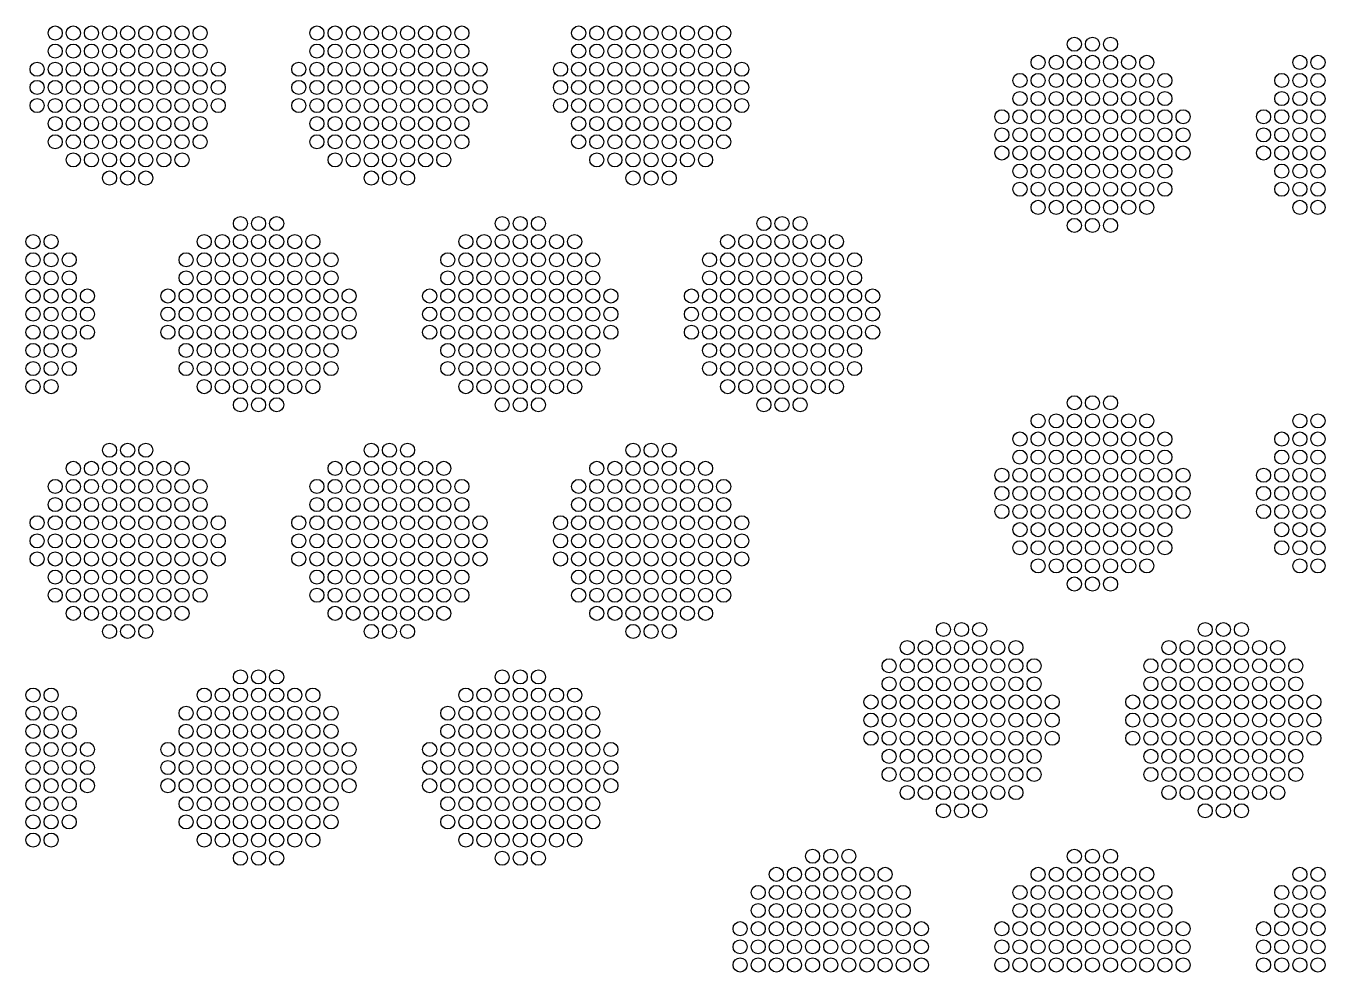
# Model space of a CAD drawing. Extents: x -49 to 54, y -38 to 38.
# Drawn here: x -3.88 to 2.58, y -23.69 to -18.99 of the extents above; entities that cross this region are included whole.
import ezdxf

# ---------------------------------------------------------------- set-up
doc = ezdxf.new("R2010")
doc.units = 0
doc.layers.add('LOWER_ELECTRODE', color=1, linetype='CONTINUOUS')

msp = doc.modelspace()

# ---------------------------------------------------------------- linework, layer by layer
at = {"layer": 'LOWER_ELECTRODE'}
for centre in [(-3.7309, -19.0262), (-3.6409, -19.0262), (-3.5509, -19.0262), (-3.4609, -19.0262), (-3.3709, -19.0262), (-3.2809, -19.0262), (-3.1909, -19.0262), (-3.1009, -19.0262), (-3.0109, -19.0262), (-2.4309, -19.0262), (-2.3409, -19.0262), (-2.2509, -19.0262), (-2.1609, -19.0262), (-2.0709, -19.0262), (-1.9809, -19.0262), (-1.8909, -19.0262), (-1.8009, -19.0262), (-1.7109, -19.0262), (-1.1309, -19.0262), (-1.0409, -19.0262), (-0.9509, -19.0262), (-0.8609, -19.0262), (-0.7709, -19.0262), (-0.6809, -19.0262), (-0.5909, -19.0262), (-0.5009, -19.0262), (-0.4109, -19.0262), (-3.7309, -19.1162), (-3.6409, -19.1162), (-3.5509, -19.1162), (-3.4609, -19.1162), (-3.3709, -19.1162), (-3.2809, -19.1162), (-3.1909, -19.1162), (-3.1009, -19.1162), (-3.0109, -19.1162), (-2.4309, -19.1162), (-2.3409, -19.1162), (-2.2509, -19.1162), (-2.1609, -19.1162), (-2.0709, -19.1162), (-1.9809, -19.1162), (-1.8909, -19.1162), (-1.8009, -19.1162), (-1.7109, -19.1162), (-1.1309, -19.1162), (-1.0409, -19.1162), (-0.9509, -19.1162), (-0.8609, -19.1162), (-0.7709, -19.1162), (-0.6809, -19.1162), (-0.5909, -19.1162), (-0.5009, -19.1162), (-0.4109, -19.1162), (1.3309, -19.0819), (1.4209, -19.0819), (1.5109, -19.0819), (1.1509, -19.1719), (1.2409, -19.1719), (1.3309, -19.1719), (1.4209, -19.1719), (1.5109, -19.1719), (1.6009, -19.1719), (1.6909, -19.1719), (2.4509, -19.1719), (2.5409, -19.1719), (-3.8209, -19.2062), (-3.7309, -19.2062), (-3.6409, -19.2062), (-3.5509, -19.2062), (-3.4609, -19.2062), (-3.3709, -19.2062), (-3.2809, -19.2062), (-3.1909, -19.2062), (-3.1009, -19.2062), (-3.0109, -19.2062), (-2.9209, -19.2062), (-2.5209, -19.2062), (-2.4309, -19.2062), (-2.3409, -19.2062), (-2.2509, -19.2062), (-2.1609, -19.2062), (-2.0709, -19.2062), (-1.9809, -19.2062), (-1.8909, -19.2062), (-1.8009, -19.2062), (-1.7109, -19.2062), (-1.6209, -19.2062), (-1.2209, -19.2062), (-1.1309, -19.2062), (-1.0409, -19.2062), (-0.9509, -19.2062), (-0.8609, -19.2062), (-0.7709, -19.2062), (-0.6809, -19.2062), (-0.5909, -19.2062), (-0.5009, -19.2062), (-0.4109, -19.2062), (-0.3209, -19.2062), (-3.8209, -19.2962), (-3.7309, -19.2962), (-3.6409, -19.2962), (-3.5509, -19.2962), (-3.4609, -19.2962), (-3.3709, -19.2962), (-3.2809, -19.2962), (-3.1909, -19.2962), (-3.1009, -19.2962), (-3.0109, -19.2962), (-2.9209, -19.2962), (-2.5209, -19.2962), (-2.4309, -19.2962), (-2.3409, -19.2962), (-2.2509, -19.2962), (-2.1609, -19.2962), (-2.0709, -19.2962), (-1.9809, -19.2962), (-1.8909, -19.2962), (-1.8009, -19.2962), (-1.7109, -19.2962), (-1.6209, -19.2962), (-1.2209, -19.2962), (-1.1309, -19.2962), (-1.0409, -19.2962), (-0.9509, -19.2962), (-0.8609, -19.2962), (-0.7709, -19.2962), (-0.6809, -19.2962), (-0.5909, -19.2962), (-0.5009, -19.2962), (-0.4109, -19.2962), (-0.3209, -19.2962), (1.0609, -19.2619), (1.1509, -19.2619), (1.2409, -19.2619), (1.3309, -19.2619), (1.4209, -19.2619), (1.5109, -19.2619), (1.6009, -19.2619), (1.6909, -19.2619), (1.7809, -19.2619), (2.3609, -19.2619), (2.4509, -19.2619), (2.5409, -19.2619), (-3.8209, -19.3862), (-3.7309, -19.3862), (-3.6409, -19.3862), (-3.5509, -19.3862), (-3.4609, -19.3862), (-3.3709, -19.3862), (-3.2809, -19.3862), (-3.1909, -19.3862), (-3.1009, -19.3862), (-3.0109, -19.3862), (-2.9209, -19.3862), (-2.5209, -19.3862), (-2.4309, -19.3862), (-2.3409, -19.3862), (-2.2509, -19.3862), (-2.1609, -19.3862), (-2.0709, -19.3862), (-1.9809, -19.3862), (-1.8909, -19.3862), (-1.8009, -19.3862), (-1.7109, -19.3862), (-1.6209, -19.3862), (-1.2209, -19.3862), (-1.1309, -19.3862), (-1.0409, -19.3862), (-0.9509, -19.3862), (-0.8609, -19.3862), (-0.7709, -19.3862), (-0.6809, -19.3862), (-0.5909, -19.3862), (-0.5009, -19.3862), (-0.4109, -19.3862), (-0.3209, -19.3862), (1.0609, -19.3519), (1.1509, -19.3519), (1.2409, -19.3519), (1.3309, -19.3519), (1.4209, -19.3519), (1.5109, -19.3519), (1.6009, -19.3519), (1.6909, -19.3519), (1.7809, -19.3519), (2.3609, -19.3519), (2.4509, -19.3519), (2.5409, -19.3519), (0.9709, -19.4419), (1.0609, -19.4419), (1.1509, -19.4419), (1.2409, -19.4419), (1.3309, -19.4419), (1.4209, -19.4419), (1.5109, -19.4419), (1.6009, -19.4419), (1.6909, -19.4419), (1.7809, -19.4419), (1.8709, -19.4419), (2.2709, -19.4419), (2.3609, -19.4419), (2.4509, -19.4419), (2.5409, -19.4419), (-3.7309, -19.4762), (-3.6409, -19.4762), (-3.5509, -19.4762), (-3.4609, -19.4762), (-3.3709, -19.4762), (-3.2809, -19.4762), (-3.1909, -19.4762), (-3.1009, -19.4762), (-3.0109, -19.4762), (-2.4309, -19.4762), (-2.3409, -19.4762), (-2.2509, -19.4762), (-2.1609, -19.4762), (-2.0709, -19.4762), (-1.9809, -19.4762), (-1.8909, -19.4762), (-1.8009, -19.4762), (-1.7109, -19.4762), (-1.1309, -19.4762), (-1.0409, -19.4762), (-0.9509, -19.4762), (-0.8609, -19.4762), (-0.7709, -19.4762), (-0.6809, -19.4762), (-0.5909, -19.4762), (-0.5009, -19.4762), (-0.4109, -19.4762), (-3.7309, -19.5662), (-3.6409, -19.5662), (-3.5509, -19.5662), (-3.4609, -19.5662), (-3.3709, -19.5662), (-3.2809, -19.5662), (-3.1909, -19.5662), (-3.1009, -19.5662), (-3.0109, -19.5662), (-2.4309, -19.5662), (-2.3409, -19.5662), (-2.2509, -19.5662), (-2.1609, -19.5662), (-2.0709, -19.5662), (-1.9809, -19.5662), (-1.8909, -19.5662), (-1.8009, -19.5662), (-1.7109, -19.5662), (-1.1309, -19.5662), (-1.0409, -19.5662), (-0.9509, -19.5662), (-0.8609, -19.5662), (-0.7709, -19.5662), (-0.6809, -19.5662), (-0.5909, -19.5662), (-0.5009, -19.5662), (-0.4109, -19.5662), (0.9709, -19.5319), (1.0609, -19.5319), (1.1509, -19.5319), (1.2409, -19.5319), (1.3309, -19.5319), (1.4209, -19.5319), (1.5109, -19.5319), (1.6009, -19.5319), (1.6909, -19.5319), (1.7809, -19.5319), (1.8709, -19.5319), (2.2709, -19.5319), (2.3609, -19.5319), (2.4509, -19.5319), (2.5409, -19.5319), (0.9709, -19.6219), (1.0609, -19.6219), (1.1509, -19.6219), (1.2409, -19.6219), (1.3309, -19.6219), (1.4209, -19.6219), (1.5109, -19.6219), (1.6009, -19.6219), (1.6909, -19.6219), (1.7809, -19.6219), (1.8709, -19.6219), (2.2709, -19.6219), (2.3609, -19.6219), (2.4509, -19.6219), (2.5409, -19.6219), (-3.6409, -19.6562), (-3.5509, -19.6562), (-3.4609, -19.6562), (-3.3709, -19.6562), (-3.2809, -19.6562), (-3.1909, -19.6562), (-3.1009, -19.6562), (-2.3409, -19.6562), (-2.2509, -19.6562), (-2.1609, -19.6562), (-2.0709, -19.6562), (-1.9809, -19.6562), (-1.8909, -19.6562), (-1.8009, -19.6562), (-1.0409, -19.6562), (-0.9509, -19.6562), (-0.8609, -19.6562), (-0.7709, -19.6562), (-0.6809, -19.6562), (-0.5909, -19.6562), (-0.5009, -19.6562), (1.0609, -19.7119), (1.1509, -19.7119), (1.2409, -19.7119), (1.3309, -19.7119), (1.4209, -19.7119), (1.5109, -19.7119), (1.6009, -19.7119), (1.6909, -19.7119), (1.7809, -19.7119), (2.3609, -19.7119), (2.4509, -19.7119), (2.5409, -19.7119), (-3.4609, -19.7462), (-3.3709, -19.7462), (-3.2809, -19.7462), (-2.1609, -19.7462), (-2.0709, -19.7462), (-1.9809, -19.7462), (-0.8609, -19.7462), (-0.7709, -19.7462), (-0.6809, -19.7462), (1.0609, -19.8019), (1.1509, -19.8019), (1.2409, -19.8019), (1.3309, -19.8019), (1.4209, -19.8019), (1.5109, -19.8019), (1.6009, -19.8019), (1.6909, -19.8019), (1.7809, -19.8019), (2.3609, -19.8019), (2.4509, -19.8019), (2.5409, -19.8019), (1.1509, -19.8919), (1.2409, -19.8919), (1.3309, -19.8919), (1.4209, -19.8919), (1.5109, -19.8919), (1.6009, -19.8919), (1.6909, -19.8919), (2.4509, -19.8919), (2.5409, -19.8919), (-2.8109, -19.9721), (-2.7209, -19.9721), (-2.6309, -19.9721), (-1.5109, -19.9721), (-1.4209, -19.9721), (-1.3309, -19.9721), (-0.2109, -19.9721), (-0.1209, -19.9721), (-0.0309, -19.9721), (1.3309, -19.9819), (1.4209, -19.9819), (1.5109, -19.9819), (-3.8409, -20.0621), (-3.7509, -20.0621), (-2.9909, -20.0621), (-2.9009, -20.0621), (-2.8109, -20.0621), (-2.7209, -20.0621), (-2.6309, -20.0621), (-2.5409, -20.0621), (-2.4509, -20.0621), (-1.6909, -20.0621), (-1.6009, -20.0621), (-1.5109, -20.0621), (-1.4209, -20.0621), (-1.3309, -20.0621), (-1.2409, -20.0621), (-1.1509, -20.0621), (-0.3909, -20.0621), (-0.3009, -20.0621), (-0.2109, -20.0621), (-0.1209, -20.0621), (-0.0309, -20.0621), (0.0591, -20.0621), (0.1491, -20.0621), (-3.8409, -20.1521), (-3.7509, -20.1521), (-3.6609, -20.1521), (-3.0809, -20.1521), (-2.9909, -20.1521), (-2.9009, -20.1521), (-2.8109, -20.1521), (-2.7209, -20.1521), (-2.6309, -20.1521), (-2.5409, -20.1521), (-2.4509, -20.1521), (-2.3609, -20.1521), (-1.7809, -20.1521), (-1.6909, -20.1521), (-1.6009, -20.1521), (-1.5109, -20.1521), (-1.4209, -20.1521), (-1.3309, -20.1521), (-1.2409, -20.1521), (-1.1509, -20.1521), (-1.0609, -20.1521), (-0.4809, -20.1521), (-0.3909, -20.1521), (-0.3009, -20.1521), (-0.2109, -20.1521), (-0.1209, -20.1521), (-0.0309, -20.1521), (0.0591, -20.1521), (0.1491, -20.1521), (0.2391, -20.1521), (-3.8409, -20.2421), (-3.7509, -20.2421), (-3.6609, -20.2421), (-3.0809, -20.2421), (-2.9909, -20.2421), (-2.9009, -20.2421), (-2.8109, -20.2421), (-2.7209, -20.2421), (-2.6309, -20.2421), (-2.5409, -20.2421), (-2.4509, -20.2421), (-2.3609, -20.2421), (-1.7809, -20.2421), (-1.6909, -20.2421), (-1.6009, -20.2421), (-1.5109, -20.2421), (-1.4209, -20.2421), (-1.3309, -20.2421), (-1.2409, -20.2421), (-1.1509, -20.2421), (-1.0609, -20.2421), (-0.4809, -20.2421), (-0.3909, -20.2421), (-0.3009, -20.2421), (-0.2109, -20.2421), (-0.1209, -20.2421), (-0.0309, -20.2421), (0.0591, -20.2421), (0.1491, -20.2421), (0.2391, -20.2421), (-3.8409, -20.3321), (-3.7509, -20.3321), (-3.6609, -20.3321), (-3.5709, -20.3321), (-3.1709, -20.3321), (-3.0809, -20.3321), (-2.9909, -20.3321), (-2.9009, -20.3321), (-2.8109, -20.3321), (-2.7209, -20.3321), (-2.6309, -20.3321), (-2.5409, -20.3321), (-2.4509, -20.3321), (-2.3609, -20.3321), (-2.2709, -20.3321), (-1.8709, -20.3321), (-1.7809, -20.3321), (-1.6909, -20.3321), (-1.6009, -20.3321), (-1.5109, -20.3321), (-1.4209, -20.3321), (-1.3309, -20.3321), (-1.2409, -20.3321), (-1.1509, -20.3321), (-1.0609, -20.3321), (-0.9709, -20.3321), (-0.5709, -20.3321), (-0.4809, -20.3321), (-0.3909, -20.3321), (-0.3009, -20.3321), (-0.2109, -20.3321), (-0.1209, -20.3321), (-0.0309, -20.3321), (0.0591, -20.3321), (0.1491, -20.3321), (0.2391, -20.3321), (0.3291, -20.3321), (-3.8409, -20.4221), (-3.7509, -20.4221), (-3.6609, -20.4221), (-3.5709, -20.4221), (-3.1709, -20.4221), (-3.0809, -20.4221), (-2.9909, -20.4221), (-2.9009, -20.4221), (-2.8109, -20.4221), (-2.7209, -20.4221), (-2.6309, -20.4221), (-2.5409, -20.4221), (-2.4509, -20.4221), (-2.3609, -20.4221), (-2.2709, -20.4221), (-1.8709, -20.4221), (-1.7809, -20.4221), (-1.6909, -20.4221), (-1.6009, -20.4221), (-1.5109, -20.4221), (-1.4209, -20.4221), (-1.3309, -20.4221), (-1.2409, -20.4221), (-1.1509, -20.4221), (-1.0609, -20.4221), (-0.9709, -20.4221), (-0.5709, -20.4221), (-0.4809, -20.4221), (-0.3909, -20.4221), (-0.3009, -20.4221), (-0.2109, -20.4221), (-0.1209, -20.4221), (-0.0309, -20.4221), (0.0591, -20.4221), (0.1491, -20.4221), (0.2391, -20.4221), (0.3291, -20.4221), (-3.8409, -20.5121), (-3.7509, -20.5121), (-3.6609, -20.5121), (-3.5709, -20.5121), (-3.1709, -20.5121), (-3.0809, -20.5121), (-2.9909, -20.5121), (-2.9009, -20.5121), (-2.8109, -20.5121), (-2.7209, -20.5121), (-2.6309, -20.5121), (-2.5409, -20.5121), (-2.4509, -20.5121), (-2.3609, -20.5121), (-2.2709, -20.5121), (-1.8709, -20.5121), (-1.7809, -20.5121), (-1.6909, -20.5121), (-1.6009, -20.5121), (-1.5109, -20.5121), (-1.4209, -20.5121), (-1.3309, -20.5121), (-1.2409, -20.5121), (-1.1509, -20.5121), (-1.0609, -20.5121), (-0.9709, -20.5121), (-0.5709, -20.5121), (-0.4809, -20.5121), (-0.3909, -20.5121), (-0.3009, -20.5121), (-0.2109, -20.5121), (-0.1209, -20.5121), (-0.0309, -20.5121), (0.0591, -20.5121), (0.1491, -20.5121), (0.2391, -20.5121), (0.3291, -20.5121), (-3.8409, -20.6021), (-3.7509, -20.6021), (-3.6609, -20.6021), (-3.0809, -20.6021), (-2.9909, -20.6021), (-2.9009, -20.6021), (-2.8109, -20.6021), (-2.7209, -20.6021), (-2.6309, -20.6021), (-2.5409, -20.6021), (-2.4509, -20.6021), (-2.3609, -20.6021), (-1.7809, -20.6021), (-1.6909, -20.6021), (-1.6009, -20.6021), (-1.5109, -20.6021), (-1.4209, -20.6021), (-1.3309, -20.6021), (-1.2409, -20.6021), (-1.1509, -20.6021), (-1.0609, -20.6021), (-0.4809, -20.6021), (-0.3909, -20.6021), (-0.3009, -20.6021), (-0.2109, -20.6021), (-0.1209, -20.6021), (-0.0309, -20.6021), (0.0591, -20.6021), (0.1491, -20.6021), (0.2391, -20.6021), (-3.8409, -20.6921), (-3.7509, -20.6921), (-3.6609, -20.6921), (-3.0809, -20.6921), (-2.9909, -20.6921), (-2.9009, -20.6921), (-2.8109, -20.6921), (-2.7209, -20.6921), (-2.6309, -20.6921), (-2.5409, -20.6921), (-2.4509, -20.6921), (-2.3609, -20.6921), (-1.7809, -20.6921), (-1.6909, -20.6921), (-1.6009, -20.6921), (-1.5109, -20.6921), (-1.4209, -20.6921), (-1.3309, -20.6921), (-1.2409, -20.6921), (-1.1509, -20.6921), (-1.0609, -20.6921), (-0.4809, -20.6921), (-0.3909, -20.6921), (-0.3009, -20.6921), (-0.2109, -20.6921), (-0.1209, -20.6921), (-0.0309, -20.6921), (0.0591, -20.6921), (0.1491, -20.6921), (0.2391, -20.6921), (-3.8409, -20.7821), (-3.7509, -20.7821), (-2.9909, -20.7821), (-2.9009, -20.7821), (-2.8109, -20.7821), (-2.7209, -20.7821), (-2.6309, -20.7821), (-2.5409, -20.7821), (-2.4509, -20.7821), (-1.6909, -20.7821), (-1.6009, -20.7821), (-1.5109, -20.7821), (-1.4209, -20.7821), (-1.3309, -20.7821), (-1.2409, -20.7821), (-1.1509, -20.7821), (-0.3909, -20.7821), (-0.3009, -20.7821), (-0.2109, -20.7821), (-0.1209, -20.7821), (-0.0309, -20.7821), (0.0591, -20.7821), (0.1491, -20.7821), (-2.8109, -20.8721), (-2.7209, -20.8721), (-2.6309, -20.8721), (-1.5109, -20.8721), (-1.4209, -20.8721), (-1.3309, -20.8721), (-0.2109, -20.8721), (-0.1209, -20.8721), (-0.0309, -20.8721), (1.3309, -20.8623), (1.4209, -20.8623), (1.5109, -20.8623), (1.1509, -20.9523), (1.2409, -20.9523), (1.3309, -20.9523), (1.4209, -20.9523), (1.5109, -20.9523), (1.6009, -20.9523), (1.6909, -20.9523), (2.4509, -20.9523), (2.5409, -20.9523), (1.0609, -21.0423), (1.1509, -21.0423), (1.2409, -21.0423), (1.3309, -21.0423), (1.4209, -21.0423), (1.5109, -21.0423), (1.6009, -21.0423), (1.6909, -21.0423), (1.7809, -21.0423), (2.3609, -21.0423), (2.4509, -21.0423), (2.5409, -21.0423), (-3.4609, -21.0979), (-3.3709, -21.0979), (-3.2809, -21.0979), (-2.1609, -21.0979), (-2.0709, -21.0979), (-1.9809, -21.0979), (-0.8609, -21.0979), (-0.7709, -21.0979), (-0.6809, -21.0979), (1.0609, -21.1323), (1.1509, -21.1323), (1.2409, -21.1323), (1.3309, -21.1323), (1.4209, -21.1323), (1.5109, -21.1323), (1.6009, -21.1323), (1.6909, -21.1323), (1.7809, -21.1323), (2.3609, -21.1323), (2.4509, -21.1323), (2.5409, -21.1323), (-3.6409, -21.1879), (-3.5509, -21.1879), (-3.4609, -21.1879), (-3.3709, -21.1879), (-3.2809, -21.1879), (-3.1909, -21.1879), (-3.1009, -21.1879), (-2.3409, -21.1879), (-2.2509, -21.1879), (-2.1609, -21.1879), (-2.0709, -21.1879), (-1.9809, -21.1879), (-1.8909, -21.1879), (-1.8009, -21.1879), (-1.0409, -21.1879), (-0.9509, -21.1879), (-0.8609, -21.1879), (-0.7709, -21.1879), (-0.6809, -21.1879), (-0.5909, -21.1879), (-0.5009, -21.1879), (0.9709, -21.2223), (1.0609, -21.2223), (1.1509, -21.2223), (1.2409, -21.2223), (1.3309, -21.2223), (1.4209, -21.2223), (1.5109, -21.2223), (1.6009, -21.2223), (1.6909, -21.2223), (1.7809, -21.2223), (1.8709, -21.2223), (2.2709, -21.2223), (2.3609, -21.2223), (2.4509, -21.2223), (2.5409, -21.2223), (-3.7309, -21.2779), (-3.6409, -21.2779), (-3.5509, -21.2779), (-3.4609, -21.2779), (-3.3709, -21.2779), (-3.2809, -21.2779), (-3.1909, -21.2779), (-3.1009, -21.2779), (-3.0109, -21.2779), (-2.4309, -21.2779), (-2.3409, -21.2779), (-2.2509, -21.2779), (-2.1609, -21.2779), (-2.0709, -21.2779), (-1.9809, -21.2779), (-1.8909, -21.2779), (-1.8009, -21.2779), (-1.7109, -21.2779), (-1.1309, -21.2779), (-1.0409, -21.2779), (-0.9509, -21.2779), (-0.8609, -21.2779), (-0.7709, -21.2779), (-0.6809, -21.2779), (-0.5909, -21.2779), (-0.5009, -21.2779), (-0.4109, -21.2779), (0.9709, -21.3123), (1.0609, -21.3123), (1.1509, -21.3123), (1.2409, -21.3123), (1.3309, -21.3123), (1.4209, -21.3123), (1.5109, -21.3123), (1.6009, -21.3123), (1.6909, -21.3123), (1.7809, -21.3123), (1.8709, -21.3123), (2.2709, -21.3123), (2.3609, -21.3123), (2.4509, -21.3123), (2.5409, -21.3123), (-3.7309, -21.3679), (-3.6409, -21.3679), (-3.5509, -21.3679), (-3.4609, -21.3679), (-3.3709, -21.3679), (-3.2809, -21.3679), (-3.1909, -21.3679), (-3.1009, -21.3679), (-3.0109, -21.3679), (-2.4309, -21.3679), (-2.3409, -21.3679), (-2.2509, -21.3679), (-2.1609, -21.3679), (-2.0709, -21.3679), (-1.9809, -21.3679), (-1.8909, -21.3679), (-1.8009, -21.3679), (-1.7109, -21.3679), (-1.1309, -21.3679), (-1.0409, -21.3679), (-0.9509, -21.3679), (-0.8609, -21.3679), (-0.7709, -21.3679), (-0.6809, -21.3679), (-0.5909, -21.3679), (-0.5009, -21.3679), (-0.4109, -21.3679), (0.9709, -21.4023), (1.0609, -21.4023), (1.1509, -21.4023), (1.2409, -21.4023), (1.3309, -21.4023), (1.4209, -21.4023), (1.5109, -21.4023), (1.6009, -21.4023), (1.6909, -21.4023), (1.7809, -21.4023), (1.8709, -21.4023), (2.2709, -21.4023), (2.3609, -21.4023), (2.4509, -21.4023), (2.5409, -21.4023), (-3.8209, -21.4579), (-3.7309, -21.4579), (-3.6409, -21.4579), (-3.5509, -21.4579), (-3.4609, -21.4579), (-3.3709, -21.4579), (-3.2809, -21.4579), (-3.1909, -21.4579), (-3.1009, -21.4579), (-3.0109, -21.4579), (-2.9209, -21.4579), (-2.5209, -21.4579), (-2.4309, -21.4579), (-2.3409, -21.4579), (-2.2509, -21.4579), (-2.1609, -21.4579), (-2.0709, -21.4579), (-1.9809, -21.4579), (-1.8909, -21.4579), (-1.8009, -21.4579), (-1.7109, -21.4579), (-1.6209, -21.4579), (-1.2209, -21.4579), (-1.1309, -21.4579), (-1.0409, -21.4579), (-0.9509, -21.4579), (-0.8609, -21.4579), (-0.7709, -21.4579), (-0.6809, -21.4579), (-0.5909, -21.4579), (-0.5009, -21.4579), (-0.4109, -21.4579), (-0.3209, -21.4579), (1.0609, -21.4923), (1.1509, -21.4923), (1.2409, -21.4923), (1.3309, -21.4923), (1.4209, -21.4923), (1.5109, -21.4923), (1.6009, -21.4923), (1.6909, -21.4923), (1.7809, -21.4923), (2.3609, -21.4923), (2.4509, -21.4923), (2.5409, -21.4923), (-3.8209, -21.5479), (-3.7309, -21.5479), (-3.6409, -21.5479), (-3.5509, -21.5479), (-3.4609, -21.5479), (-3.3709, -21.5479), (-3.2809, -21.5479), (-3.1909, -21.5479), (-3.1009, -21.5479), (-3.0109, -21.5479), (-2.9209, -21.5479), (-2.5209, -21.5479), (-2.4309, -21.5479), (-2.3409, -21.5479), (-2.2509, -21.5479), (-2.1609, -21.5479), (-2.0709, -21.5479), (-1.9809, -21.5479), (-1.8909, -21.5479), (-1.8009, -21.5479), (-1.7109, -21.5479), (-1.6209, -21.5479), (-1.2209, -21.5479), (-1.1309, -21.5479), (-1.0409, -21.5479), (-0.9509, -21.5479), (-0.8609, -21.5479), (-0.7709, -21.5479), (-0.6809, -21.5479), (-0.5909, -21.5479), (-0.5009, -21.5479), (-0.4109, -21.5479), (-0.3209, -21.5479), (1.0609, -21.5823), (1.1509, -21.5823), (1.2409, -21.5823), (1.3309, -21.5823), (1.4209, -21.5823), (1.5109, -21.5823), (1.6009, -21.5823), (1.6909, -21.5823), (1.7809, -21.5823), (2.3609, -21.5823), (2.4509, -21.5823), (2.5409, -21.5823), (-3.8209, -21.6379), (-3.7309, -21.6379), (-3.6409, -21.6379), (-3.5509, -21.6379), (-3.4609, -21.6379), (-3.3709, -21.6379), (-3.2809, -21.6379), (-3.1909, -21.6379), (-3.1009, -21.6379), (-3.0109, -21.6379), (-2.9209, -21.6379), (-2.5209, -21.6379), (-2.4309, -21.6379), (-2.3409, -21.6379), (-2.2509, -21.6379), (-2.1609, -21.6379), (-2.0709, -21.6379), (-1.9809, -21.6379), (-1.8909, -21.6379), (-1.8009, -21.6379), (-1.7109, -21.6379), (-1.6209, -21.6379), (-1.2209, -21.6379), (-1.1309, -21.6379), (-1.0409, -21.6379), (-0.9509, -21.6379), (-0.8609, -21.6379), (-0.7709, -21.6379), (-0.6809, -21.6379), (-0.5909, -21.6379), (-0.5009, -21.6379), (-0.4109, -21.6379), (-0.3209, -21.6379), (1.1509, -21.6723), (1.2409, -21.6723), (1.3309, -21.6723), (1.4209, -21.6723), (1.5109, -21.6723), (1.6009, -21.6723), (1.6909, -21.6723), (2.4509, -21.6723), (2.5409, -21.6723), (-3.7309, -21.7279), (-3.6409, -21.7279), (-3.5509, -21.7279), (-3.4609, -21.7279), (-3.3709, -21.7279), (-3.2809, -21.7279), (-3.1909, -21.7279), (-3.1009, -21.7279), (-3.0109, -21.7279), (-2.4309, -21.7279), (-2.3409, -21.7279), (-2.2509, -21.7279), (-2.1609, -21.7279), (-2.0709, -21.7279), (-1.9809, -21.7279), (-1.8909, -21.7279), (-1.8009, -21.7279), (-1.7109, -21.7279), (-1.1309, -21.7279), (-1.0409, -21.7279), (-0.9509, -21.7279), (-0.8609, -21.7279), (-0.7709, -21.7279), (-0.6809, -21.7279), (-0.5909, -21.7279), (-0.5009, -21.7279), (-0.4109, -21.7279), (1.3309, -21.7623), (1.4209, -21.7623), (1.5109, -21.7623), (-3.7309, -21.8179), (-3.6409, -21.8179), (-3.5509, -21.8179), (-3.4609, -21.8179), (-3.3709, -21.8179), (-3.2809, -21.8179), (-3.1909, -21.8179), (-3.1009, -21.8179), (-3.0109, -21.8179), (-2.4309, -21.8179), (-2.3409, -21.8179), (-2.2509, -21.8179), (-2.1609, -21.8179), (-2.0709, -21.8179), (-1.9809, -21.8179), (-1.8909, -21.8179), (-1.8009, -21.8179), (-1.7109, -21.8179), (-1.1309, -21.8179), (-1.0409, -21.8179), (-0.9509, -21.8179), (-0.8609, -21.8179), (-0.7709, -21.8179), (-0.6809, -21.8179), (-0.5909, -21.8179), (-0.5009, -21.8179), (-0.4109, -21.8179), (-3.6409, -21.9079), (-3.5509, -21.9079), (-3.4609, -21.9079), (-3.3709, -21.9079), (-3.2809, -21.9079), (-3.1909, -21.9079), (-3.1009, -21.9079), (-2.3409, -21.9079), (-2.2509, -21.9079), (-2.1609, -21.9079), (-2.0709, -21.9079), (-1.9809, -21.9079), (-1.8909, -21.9079), (-1.8009, -21.9079), (-1.0409, -21.9079), (-0.9509, -21.9079), (-0.8609, -21.9079), (-0.7709, -21.9079), (-0.6809, -21.9079), (-0.5909, -21.9079), (-0.5009, -21.9079), (-3.4609, -21.9979), (-3.3709, -21.9979), (-3.2809, -21.9979), (-2.1609, -21.9979), (-2.0709, -21.9979), (-1.9809, -21.9979), (-0.8609, -21.9979), (-0.7709, -21.9979), (-0.6809, -21.9979), (0.6809, -21.9881), (0.7709, -21.9881), (0.8609, -21.9881), (1.9809, -21.9881), (2.0709, -21.9881), (2.1609, -21.9881), (0.5009, -22.0781), (0.5909, -22.0781), (0.6809, -22.0781), (0.7709, -22.0781), (0.8609, -22.0781), (0.9509, -22.0781), (1.0409, -22.0781), (1.8009, -22.0781), (1.8909, -22.0781), (1.9809, -22.0781), (2.0709, -22.0781), (2.1609, -22.0781), (2.2509, -22.0781), (2.3409, -22.0781), (-2.8109, -22.2237), (-2.7209, -22.2237), (-2.6309, -22.2237), (-1.5109, -22.2237), (-1.4209, -22.2237), (-1.3309, -22.2237), (0.4109, -22.1681), (0.5009, -22.1681), (0.5909, -22.1681), (0.6809, -22.1681), (0.7709, -22.1681), (0.8609, -22.1681), (0.9509, -22.1681), (1.0409, -22.1681), (1.1309, -22.1681), (1.7109, -22.1681), (1.8009, -22.1681), (1.8909, -22.1681), (1.9809, -22.1681), (2.0709, -22.1681), (2.1609, -22.1681), (2.2509, -22.1681), (2.3409, -22.1681), (2.4309, -22.1681), (0.4109, -22.2581), (0.5009, -22.2581), (0.5909, -22.2581), (0.6809, -22.2581), (0.7709, -22.2581), (0.8609, -22.2581), (0.9509, -22.2581), (1.0409, -22.2581), (1.1309, -22.2581), (1.7109, -22.2581), (1.8009, -22.2581), (1.8909, -22.2581), (1.9809, -22.2581), (2.0709, -22.2581), (2.1609, -22.2581), (2.2509, -22.2581), (2.3409, -22.2581), (2.4309, -22.2581), (-3.8409, -22.3137), (-3.7509, -22.3137), (-2.9909, -22.3137), (-2.9009, -22.3137), (-2.8109, -22.3137), (-2.7209, -22.3137), (-2.6309, -22.3137), (-2.5409, -22.3137), (-2.4509, -22.3137), (-1.6909, -22.3137), (-1.6009, -22.3137), (-1.5109, -22.3137), (-1.4209, -22.3137), (-1.3309, -22.3137), (-1.2409, -22.3137), (-1.1509, -22.3137), (0.3209, -22.3481), (0.4109, -22.3481), (0.5009, -22.3481), (0.5909, -22.3481), (0.6809, -22.3481), (0.7709, -22.3481), (0.8609, -22.3481), (0.9509, -22.3481), (1.0409, -22.3481), (1.1309, -22.3481), (1.2209, -22.3481), (1.6209, -22.3481), (1.7109, -22.3481), (1.8009, -22.3481), (1.8909, -22.3481), (1.9809, -22.3481), (2.0709, -22.3481), (2.1609, -22.3481), (2.2509, -22.3481), (2.3409, -22.3481), (2.4309, -22.3481), (2.5209, -22.3481), (-3.8409, -22.4037), (-3.7509, -22.4037), (-3.6609, -22.4037), (-3.0809, -22.4037), (-2.9909, -22.4037), (-2.9009, -22.4037), (-2.8109, -22.4037), (-2.7209, -22.4037), (-2.6309, -22.4037), (-2.5409, -22.4037), (-2.4509, -22.4037), (-2.3609, -22.4037), (-1.7809, -22.4037), (-1.6909, -22.4037), (-1.6009, -22.4037), (-1.5109, -22.4037), (-1.4209, -22.4037), (-1.3309, -22.4037), (-1.2409, -22.4037), (-1.1509, -22.4037), (-1.0609, -22.4037), (0.3209, -22.4381), (0.4109, -22.4381), (0.5009, -22.4381), (0.5909, -22.4381), (0.6809, -22.4381), (0.7709, -22.4381), (0.8609, -22.4381), (0.9509, -22.4381), (1.0409, -22.4381), (1.1309, -22.4381), (1.2209, -22.4381), (1.6209, -22.4381), (1.7109, -22.4381), (1.8009, -22.4381), (1.8909, -22.4381), (1.9809, -22.4381), (2.0709, -22.4381), (2.1609, -22.4381), (2.2509, -22.4381), (2.3409, -22.4381), (2.4309, -22.4381), (2.5209, -22.4381), (-3.8409, -22.4937), (-3.7509, -22.4937), (-3.6609, -22.4937), (-3.0809, -22.4937), (-2.9909, -22.4937), (-2.9009, -22.4937), (-2.8109, -22.4937), (-2.7209, -22.4937), (-2.6309, -22.4937), (-2.5409, -22.4937), (-2.4509, -22.4937), (-2.3609, -22.4937), (-1.7809, -22.4937), (-1.6909, -22.4937), (-1.6009, -22.4937), (-1.5109, -22.4937), (-1.4209, -22.4937), (-1.3309, -22.4937), (-1.2409, -22.4937), (-1.1509, -22.4937), (-1.0609, -22.4937), (0.3209, -22.5281), (0.4109, -22.5281), (0.5009, -22.5281), (0.5909, -22.5281), (0.6809, -22.5281), (0.7709, -22.5281), (0.8609, -22.5281), (0.9509, -22.5281), (1.0409, -22.5281), (1.1309, -22.5281), (1.2209, -22.5281), (1.6209, -22.5281), (1.7109, -22.5281), (1.8009, -22.5281), (1.8909, -22.5281), (1.9809, -22.5281), (2.0709, -22.5281), (2.1609, -22.5281), (2.2509, -22.5281), (2.3409, -22.5281), (2.4309, -22.5281), (2.5209, -22.5281), (-3.8409, -22.5837), (-3.7509, -22.5837), (-3.6609, -22.5837), (-3.5709, -22.5837), (-3.1709, -22.5837), (-3.0809, -22.5837), (-2.9909, -22.5837), (-2.9009, -22.5837), (-2.8109, -22.5837), (-2.7209, -22.5837), (-2.6309, -22.5837), (-2.5409, -22.5837), (-2.4509, -22.5837), (-2.3609, -22.5837), (-2.2709, -22.5837), (-1.8709, -22.5837), (-1.7809, -22.5837), (-1.6909, -22.5837), (-1.6009, -22.5837), (-1.5109, -22.5837), (-1.4209, -22.5837), (-1.3309, -22.5837), (-1.2409, -22.5837), (-1.1509, -22.5837), (-1.0609, -22.5837), (-0.9709, -22.5837), (-3.8409, -22.6737), (-3.7509, -22.6737), (-3.6609, -22.6737), (-3.5709, -22.6737), (-3.1709, -22.6737), (-3.0809, -22.6737), (-2.9909, -22.6737), (-2.9009, -22.6737), (-2.8109, -22.6737), (-2.7209, -22.6737), (-2.6309, -22.6737), (-2.5409, -22.6737), (-2.4509, -22.6737), (-2.3609, -22.6737), (-2.2709, -22.6737), (-1.8709, -22.6737), (-1.7809, -22.6737), (-1.6909, -22.6737), (-1.6009, -22.6737), (-1.5109, -22.6737), (-1.4209, -22.6737), (-1.3309, -22.6737), (-1.2409, -22.6737), (-1.1509, -22.6737), (-1.0609, -22.6737), (-0.9709, -22.6737), (0.4109, -22.6181), (0.5009, -22.6181), (0.5909, -22.6181), (0.6809, -22.6181), (0.7709, -22.6181), (0.8609, -22.6181), (0.9509, -22.6181), (1.0409, -22.6181), (1.1309, -22.6181), (1.7109, -22.6181), (1.8009, -22.6181), (1.8909, -22.6181), (1.9809, -22.6181), (2.0709, -22.6181), (2.1609, -22.6181), (2.2509, -22.6181), (2.3409, -22.6181), (2.4309, -22.6181), (0.4109, -22.7081), (0.5009, -22.7081), (0.5909, -22.7081), (0.6809, -22.7081), (0.7709, -22.7081), (0.8609, -22.7081), (0.9509, -22.7081), (1.0409, -22.7081), (1.1309, -22.7081), (1.7109, -22.7081), (1.8009, -22.7081), (1.8909, -22.7081), (1.9809, -22.7081), (2.0709, -22.7081), (2.1609, -22.7081), (2.2509, -22.7081), (2.3409, -22.7081), (2.4309, -22.7081), (-3.8409, -22.7637), (-3.7509, -22.7637), (-3.6609, -22.7637), (-3.5709, -22.7637), (-3.1709, -22.7637), (-3.0809, -22.7637), (-2.9909, -22.7637), (-2.9009, -22.7637), (-2.8109, -22.7637), (-2.7209, -22.7637), (-2.6309, -22.7637), (-2.5409, -22.7637), (-2.4509, -22.7637), (-2.3609, -22.7637), (-2.2709, -22.7637), (-1.8709, -22.7637), (-1.7809, -22.7637), (-1.6909, -22.7637), (-1.6009, -22.7637), (-1.5109, -22.7637), (-1.4209, -22.7637), (-1.3309, -22.7637), (-1.2409, -22.7637), (-1.1509, -22.7637), (-1.0609, -22.7637), (-0.9709, -22.7637), (0.5009, -22.7981), (0.5909, -22.7981), (0.6809, -22.7981), (0.7709, -22.7981), (0.8609, -22.7981), (0.9509, -22.7981), (1.0409, -22.7981), (1.8009, -22.7981), (1.8909, -22.7981), (1.9809, -22.7981), (2.0709, -22.7981), (2.1609, -22.7981), (2.2509, -22.7981), (2.3409, -22.7981), (-3.8409, -22.8537), (-3.7509, -22.8537), (-3.6609, -22.8537), (-3.0809, -22.8537), (-2.9909, -22.8537), (-2.9009, -22.8537), (-2.8109, -22.8537), (-2.7209, -22.8537), (-2.6309, -22.8537), (-2.5409, -22.8537), (-2.4509, -22.8537), (-2.3609, -22.8537), (-1.7809, -22.8537), (-1.6909, -22.8537), (-1.6009, -22.8537), (-1.5109, -22.8537), (-1.4209, -22.8537), (-1.3309, -22.8537), (-1.2409, -22.8537), (-1.1509, -22.8537), (-1.0609, -22.8537), (0.6809, -22.8881), (0.7709, -22.8881), (0.8609, -22.8881), (1.9809, -22.8881), (2.0709, -22.8881), (2.1609, -22.8881), (-3.8409, -22.9437), (-3.7509, -22.9437), (-3.6609, -22.9437), (-3.0809, -22.9437), (-2.9909, -22.9437), (-2.9009, -22.9437), (-2.8109, -22.9437), (-2.7209, -22.9437), (-2.6309, -22.9437), (-2.5409, -22.9437), (-2.4509, -22.9437), (-2.3609, -22.9437), (-1.7809, -22.9437), (-1.6909, -22.9437), (-1.6009, -22.9437), (-1.5109, -22.9437), (-1.4209, -22.9437), (-1.3309, -22.9437), (-1.2409, -22.9437), (-1.1509, -22.9437), (-1.0609, -22.9437), (-3.8409, -23.0337), (-3.7509, -23.0337), (-2.9909, -23.0337), (-2.9009, -23.0337), (-2.8109, -23.0337), (-2.7209, -23.0337), (-2.6309, -23.0337), (-2.5409, -23.0337), (-2.4509, -23.0337), (-1.6909, -23.0337), (-1.6009, -23.0337), (-1.5109, -23.0337), (-1.4209, -23.0337), (-1.3309, -23.0337), (-1.2409, -23.0337), (-1.1509, -23.0337), (-2.8109, -23.1237), (-2.7209, -23.1237), (-2.6309, -23.1237), (-1.5109, -23.1237), (-1.4209, -23.1237), (-1.3309, -23.1237), (0.0309, -23.1139), (0.1209, -23.1139), (0.2109, -23.1139), (1.3309, -23.1139), (1.4209, -23.1139), (1.5109, -23.1139), (-0.1491, -23.2039), (-0.0591, -23.2039), (0.0309, -23.2039), (0.1209, -23.2039), (0.2109, -23.2039), (0.3009, -23.2039), (0.3909, -23.2039), (1.1509, -23.2039), (1.2409, -23.2039), (1.3309, -23.2039), (1.4209, -23.2039), (1.5109, -23.2039), (1.6009, -23.2039), (1.6909, -23.2039), (2.4509, -23.2039), (2.5409, -23.2039), (-0.2391, -23.2939), (-0.1491, -23.2939), (-0.0591, -23.2939), (0.0309, -23.2939), (0.1209, -23.2939), (0.2109, -23.2939), (0.3009, -23.2939), (0.3909, -23.2939), (0.4809, -23.2939), (1.0609, -23.2939), (1.1509, -23.2939), (1.2409, -23.2939), (1.3309, -23.2939), (1.4209, -23.2939), (1.5109, -23.2939), (1.6009, -23.2939), (1.6909, -23.2939), (1.7809, -23.2939), (2.3609, -23.2939), (2.4509, -23.2939), (2.5409, -23.2939), (-0.2391, -23.3839), (-0.1491, -23.3839), (-0.0591, -23.3839), (0.0309, -23.3839), (0.1209, -23.3839), (0.2109, -23.3839), (0.3009, -23.3839), (0.3909, -23.3839), (0.4809, -23.3839), (1.0609, -23.3839), (1.1509, -23.3839), (1.2409, -23.3839), (1.3309, -23.3839), (1.4209, -23.3839), (1.5109, -23.3839), (1.6009, -23.3839), (1.6909, -23.3839), (1.7809, -23.3839), (2.3609, -23.3839), (2.4509, -23.3839), (2.5409, -23.3839), (-0.3291, -23.4739), (-0.2391, -23.4739), (-0.1491, -23.4739), (-0.0591, -23.4739), (0.0309, -23.4739), (0.1209, -23.4739), (0.2109, -23.4739), (0.3009, -23.4739), (0.3909, -23.4739), (0.4809, -23.4739), (0.5709, -23.4739), (0.9709, -23.4739), (1.0609, -23.4739), (1.1509, -23.4739), (1.2409, -23.4739), (1.3309, -23.4739), (1.4209, -23.4739), (1.5109, -23.4739), (1.6009, -23.4739), (1.6909, -23.4739), (1.7809, -23.4739), (1.8709, -23.4739), (2.2709, -23.4739), (2.3609, -23.4739), (2.4509, -23.4739), (2.5409, -23.4739), (-0.3291, -23.5639), (-0.2391, -23.5639), (-0.1491, -23.5639), (-0.0591, -23.5639), (0.0309, -23.5639), (0.1209, -23.5639), (0.2109, -23.5639), (0.3009, -23.5639), (0.3909, -23.5639), (0.4809, -23.5639), (0.5709, -23.5639), (0.9709, -23.5639), (1.0609, -23.5639), (1.1509, -23.5639), (1.2409, -23.5639), (1.3309, -23.5639), (1.4209, -23.5639), (1.5109, -23.5639), (1.6009, -23.5639), (1.6909, -23.5639), (1.7809, -23.5639), (1.8709, -23.5639), (2.2709, -23.5639), (2.3609, -23.5639), (2.4509, -23.5639), (2.5409, -23.5639), (-0.3291, -23.6539), (-0.2391, -23.6539), (-0.1491, -23.6539), (-0.0591, -23.6539), (0.0309, -23.6539), (0.1209, -23.6539), (0.2109, -23.6539), (0.3009, -23.6539), (0.3909, -23.6539), (0.4809, -23.6539), (0.5709, -23.6539), (0.9709, -23.6539), (1.0609, -23.6539), (1.1509, -23.6539), (1.2409, -23.6539), (1.3309, -23.6539), (1.4209, -23.6539), (1.5109, -23.6539), (1.6009, -23.6539), (1.6909, -23.6539), (1.7809, -23.6539), (1.8709, -23.6539), (2.2709, -23.6539), (2.3609, -23.6539), (2.4509, -23.6539), (2.5409, -23.6539)]:
    msp.add_circle(centre, 0.035, dxfattribs=at)

doc.saveas('drawing.dxf')
